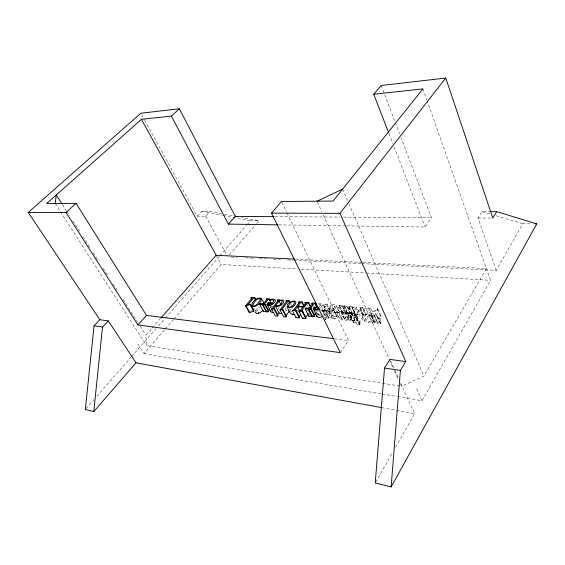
<?xml version="1.0" encoding="UTF-8"?>
<svg xmlns="http://www.w3.org/2000/svg" width="565" height="565" viewBox="0 0 565 565"><rect width="100%" height="100%" fill="white"/><g stroke="black" fill="none" stroke-linecap="round" stroke-linejoin="round"><path stroke-width="0.42" stroke-dasharray="2.83 2.12" d="M377.83 308.85L381.234 316.471L380.21 323.109L380.965 323.145L377.519 315.496L376.763 315.461L377.83 308.85L377.152 308.787L368.747 315.228L372.222 322.834L374.877 323.109L375.245 322.551L371.784 314.931L370.675 314.867L374.143 322.481L375.245 322.551M256.376 312.247L259.625 307.282M278.736 308.723L278.99 307.198M297.649 311.033L298.002 310.291M341.514 318.745C341.882 316.796 343.315 313.815 345.512 313.42L345.78 313.031L342.284 305.644L342.009 306.032C339.805 306.435 338.357 309.394 337.969 311.35L341.987 319.098L344.714 318.724L348.075 313.787L344.579 306.378L343.555 306.329L347.051 313.723L348.075 313.787M255.479 310.934L258.812 306.767M329.211 308.998L332.771 316.329C330.659 319.373 335.97 318.611 336.733 316.739L333.188 309.38L329.211 308.998L328.738 310.644L332.305 317.982M375.668 482.164L392.569 452.473M395.606 447.141L414.675 413.644L400.486 382.533M397.675 396.644L421.999 400.769L490.561 280.318L427.338 101.375M361.536 263.629L496.211 270.402L522.773 223.74L531.51 223.832M318.159 315.595L318.575 314.875L316.781 311.251M331.648 315.715L331.041 317.947L332.757 318.914A4.584 2.677 -25.4 0 0 336.33 318.159C342.531 315.729 338.718 309.02 335.9 305.277L334.24 304.683A5.382 3.1 -25.4 0 0 330.97 305.255L329.826 305.842L333.548 313.455L336.924 312.643L337.919 312.968L338.273 313.702L337.171 316.195L331.648 315.715L328.096 308.391L333.625 308.836L337.171 316.195M400.465 383.882L401.567 386.291L423.912 376.142L486.401 268.545L363.154 262.492M328.096 308.391L327.467 310.616L331.041 317.947M348.428 306.774L349.467 306.83L352.948 314.267L351.917 314.204L348.428 306.774L348.803 306.237L352.08 306.541L350.434 307.515L346.981 312.311L348.16 312.374L351.677 319.832L351.296 320.39L348.683 320.503L349.106 319.797L345.582 312.346L342.673 312.897L341.514 312.53L341.112 311.795L338.562 312.424L336.472 311.859L336.811 309.945L339.706 305.933L343.216 313.307C339.417 316.322 338.28 321.937 344.65 319.218L345.06 319.952L346.218 320.327L349.106 319.797M316.979 315.122L317.495 314.267L316.061 311.379M345.582 312.346L345.151 313.052L348.683 320.503M333.625 308.836L334.678 306.859L334.395 305.63L332.623 305.319L329.826 305.842M322.869 314.733L323.915 311.873L320.362 304.62L318.392 304.012M319.296 307.473L320.362 304.62M496.211 270.402L478.054 217.991L482.023 211.614L489.798 211.621M284.958 310.482L285.904 308.038L284.492 307.501M287.204 309.443L285.805 311.259M370.675 314.867L376.142 310.298L375.577 314.458L374.016 315.75L377.477 323.385L380.598 323.71L380.965 323.145M377.477 323.385L379.023 322.099L379.567 317.911L374.143 322.481M372.222 322.834L380.563 316.4L381.234 316.471M380.598 323.71L377.152 316.054L377.519 315.496M343.555 306.329L343.93 305.792L347.171 306.089L350.66 313.504L349.043 314.465L346.26 318.999A1.66 0.982 -24.8 0 0 346.797 319.628L347.715 319.719A3.242 1.921 -24.7 0 0 349.46 319.26L352.948 314.267M374.877 323.109L371.41 315.489L371.784 314.931M347.171 306.089L345.547 307.049L342.729 311.576A1.667 0.975 -24.9 0 0 343.259 312.198L344.184 312.276A3.263 1.9 -24.8 0 0 345.935 311.816L349.467 306.83M360.35 324.275L359.142 324.204L355.625 316.675L356.833 316.739L360.35 324.275L359.962 324.847L357.186 324.939L363.768 315.334L360.308 307.826L359.248 307.77L362.709 315.27L363.768 315.334M340.285 352.617L348.478 340.49L286.858 212.638M346.628 225.866L425.134 227.031L431.448 217.68L401.192 138.037M359.142 324.204L364.771 316.04L366.417 315.058L362.963 307.53L359.623 307.226L359.248 307.77M362.709 315.27L363.076 314.726L359.623 307.226M357.652 321.301L358.048 320.729L356.783 320.609L353.273 313.109C357.518 309.987 358.026 304.111 352.129 307.65L355.851 315.44L357.49 314.811L358.584 315.341L355.343 320.475L352.609 320.214L349.092 312.749L348.732 313.264L352.249 320.736L354.968 321.019L353.69 322.898L354.241 322.954L357.652 321.301L354.142 313.794L354.545 313.222L353.273 313.109M355.625 316.675L361.31 308.525L362.963 307.53M356.833 316.739L356.444 317.304L353.655 317.417L360.308 307.826M352.249 320.736L352.609 320.214M343.93 305.792L350.498 319.769L353.923 314.966L355.555 313.992L352.08 306.541M353.69 322.898L350.159 315.404L351.451 313.533L348.732 313.264M351.917 314.204L352.285 313.667L348.803 306.237M356.783 320.609L360.159 315.228L356.557 307.085M347.051 313.723L347.426 313.187L350.66 313.504M345.618 313.102L347.772 312.932L348.16 312.374M344.714 318.724L338.689 305.877L339.064 305.347L342.574 312.713L342.199 313.243L343.216 313.307M349.092 312.749L351.833 312.989L355.11 307.869L354.467 307.332L352.362 307.974L352.129 307.65M320.899 310.531L322.615 310.701L326.196 318.003L324.903 319.825L329.134 317.707L325.56 310.39L324.366 310.291L327.94 317.601L329.134 317.707M325.56 310.39L322.622 311.937M327.94 317.601L331.387 312.028L327.742 304.443L326.704 303.998L323.519 305.001L327.276 312.593L328.858 311.986L329.882 312.494L326.577 317.474L323.985 317.226M324.366 310.291L327.714 305.503L327.742 304.443M320.404 309.945L322.996 310.171L326.337 305.206L325.751 304.69L323.519 305.001M292.522 308.193L292.797 307.826M344.579 306.378L341.182 311.315L339.381 311.774L337.969 311.35M316.598 312.226L317.551 311.082L318.603 310.764M250.401 311.421L251.439 310.107M290.544 309.613L291.25 308.744M270.762 307.628L271.723 306.541M137.881 344.17L144.004 353.591L164.74 329.649M165.312 328.985L173.377 319.677M173.956 319.006L221.19 264.477L296.893 268.933M229.447 254.942L256.15 224.114M256.722 223.458L258.989 220.837L241.898 217.49M324.056 315.235L325.602 312.537L325.136 311.216L323.533 310.623A5.276 3.044 -26 0 0 321.499 310.807M85.901 408.777L94.023 399.504M96.919 396.192L131.129 357.129M131.709 356.473L156.06 328.661M158.377 326.012L164.754 318.731M165.333 318.067L219.255 256.496M219.834 255.832L246.502 225.379M247.082 224.715L250.563 220.746L258.989 220.837M320.482 307.967L322.05 305.27L321.584 303.963L319.988 303.384A5.304 3.016 -26.1 0 0 317.947 303.575M399.822 386.008L146.568 345.561L145.855 335.123L151.66 328.519M152.239 327.862L160.375 318.625M144.647 120.19L197.185 216.148L205.709 216.204L210.272 211.303L221.381 213.478M197.185 216.148L201.747 211.296L210.272 211.303M333.188 309.38L330.49 311.025L328.738 310.644M350.159 315.404L354.142 313.794M332.778 310.799L335.61 308.469L336.302 305.863M355.611 315.108L358.274 314.091L360.018 314.564M327.064 312.268L329.642 311.287L331.281 311.739M272.019 306.35L272.711 306.237M321.951 311.244L323.915 311.873M274.908 216.656L339.989 217.087M343.506 217.108L431.448 217.68M478.054 217.991L491.924 218.076M285.254 306.936L285.947 306.943M278.7 224.849L345.745 225.852M295.368 259.166L362.271 262.45M231.262 257.089L237.427 257.4M245.344 257.795L253.268 258.191M259.434 258.502L266.475 258.855M273.517 259.208L280.558 259.561M287.599 259.921L292.882 260.183M293.758 260.225L360.654 263.587M338.689 305.877L339.706 305.933M350.498 319.769L351.677 319.832M301.293 269.187L365.562 272.966M366.438 273.022L490.561 280.318M317.495 314.267L319.797 314.465M339.064 305.347L342.284 305.644M368.747 315.228L371.41 315.489M374.016 315.75L377.152 316.054M342.574 312.713L345.78 313.031M352.285 313.667L355.555 313.992M363.076 314.726L366.417 315.058M318.575 314.875L320.892 315.108M332.771 316.329L336.733 316.739M323.625 317.735L326.196 318.003M334.487 338.76L348.478 340.49M144.004 353.591L381.17 393.84M382.039 393.989L396.807 396.496M381.686 407.626L414.675 413.644M201.747 211.296L222.299 215.272M223.161 215.442L250.563 220.746M224.799 214.149L233.345 215.816M482.023 211.614L490.342 214.086M496.162 215.816L522.773 223.74M369.157 308.921L368.726 308.518C365.746 307.6 362.836 310.997 362.871 313.752L366.572 321.662C368.041 322.601 369.913 321.605 370.993 320.51C375.111 317.149 370.294 312.502 369.157 308.921C369.68 311.824 366 315.503 363.09 314.098L362.871 313.752M372.596 316.492L372.166 316.082C369.192 315.129 366.29 318.568 366.353 321.308M370.838 309.041C369.072 306.823 365.626 307.96 363.648 309.323A5.904 3.496 -23.7 0 0 361.339 312.064C361.727 316.139 363.945 324.282 369.616 322.255C376.968 319.903 374.171 314.345 370.838 309.041C371.537 313.3 364.333 316.993 361.374 313.681M374.27 316.619C372.526 314.394 369.079 315.489 367.109 316.859A5.876 3.531 -23.6 0 0 364.813 319.599L364.856 321.231M327.467 310.616L329.19 311.569A4.612 2.655 -25.4 0 0 332.778 310.799M339.819 313.215L337.757 312.021A5.353 3.129 -25.4 0 0 334.494 312.572L333.548 313.455M55.186 203.534L59.947 210.936M60.42 211.677L146.568 345.561M62.475 204.601L66.267 210.533M66.741 211.275L69.587 215.724M72.899 220.915L79.531 231.297M82.85 236.488L89.955 247.611M93.267 252.802L98.48 260.959M103.218 268.375L107.957 275.791M113.162 283.948L116.955 289.88M123.114 299.521L137.323 321.775M140.169 326.224L145.855 335.123M216.134 255.274L221.19 264.477M141.688 114.773L144.223 119.42M254.766 309.62L255.592 311.146M205.709 216.204L227.328 256.143M269.816 306.484L270.628 308.024M270.36 306.279L271.172 307.819M289.69 308.949L292.239 313.9M290.791 303.913L291.596 305.481M307.445 310.051L308.525 312.205M308.886 312.925L309.973 315.086M307.141 305.008L307.861 306.442M315.567 311.428L317.361 315.051M324.706 318.42L325.426 319.875M322.996 310.171L326.577 317.474M323.724 305.319L327.276 312.593M321.965 304.542L328.738 318.272M326.217 304.846L329.755 312.134M281.886 202.312L286.476 211.84M334.649 305.94L338.174 313.285M336.472 311.859L340.024 319.246M342.793 311.845L346.331 319.274M341.112 311.795L344.65 319.218M341.218 312.205L344.756 319.628M345.935 311.816L349.46 319.26M342.009 306.032L345.512 313.42M347.772 312.932L351.296 320.39M351.833 312.989L355.343 320.475M353.655 317.417L357.186 324.939M351.451 313.533L354.968 321.019M346.896 306.477L350.392 313.9M350.717 315.461L354.241 322.954M351.804 306.929L355.286 314.38M354.545 313.222L359.962 324.847M352.362 307.974L355.851 315.44M354.968 307.494L358.443 314.966M362.695 307.932L366.141 315.454M390.662 361L398.664 378.55M317.424 202.002L321.81 211.614M323.272 214.82L389.123 359.043M389.49 359.849L393.148 367.857M394.61 371.064L398.269 379.08M374.291 315.341L377.745 322.975M376.763 315.461L380.21 323.109M377.152 308.787L380.563 316.4M416.624 388.692L421.999 400.769M342.623 189.155L347.553 200.49M348.958 203.725L423.912 376.142M388.967 133.566L392.774 143.404M394.038 146.688L425.134 227.031M381.234 85.492L399.639 133.933M422.931 88.896L427.048 100.542M292.084 313.158L292.084 313.582M290.919 312.014A5.445 3.065 -27.1 0 1 291.427 311.167"/><path stroke-width="0.85" d="M251.778 299.351L250.966 297.847L252.11 297.903L245.62 305.926L249.356 312.742L253.777 310.948L250.069 304.118L247.71 304.881L253.254 298.299L254.751 297.635L255.973 299.909M253.77 311.322L250.069 304.118M391.135 486.952L400.401 370.414L405.769 361.572L339.925 213.337L445.75 78.048L492.793 218.083L496.706 211.628L536.75 223.888L391.135 486.952L375.238 482.927L384.518 368.105L389.935 359.404L405.769 361.572M136.01 362.822L108.296 320.885L99.8 319.719L94.044 325.843L85.322 409.434L93.776 411.581L136.01 362.822L381.686 407.626M93.776 411.581L102.526 327.079L108.296 320.885M55.186 203.534L56.316 194.953L62.002 203.859M270.91 310.376L270.699 311.647L272.153 312.544A4.315 2.373 -28 0 0 273.192 312.53M308.998 315.553L308.857 316.181L309.451 316.464L312.12 315.835M263.544 310.814C262.859 312.36 265.762 311.47 266.39 311.068M314.988 307.635C312.833 310.63 318.102 309.825 318.858 308.003L314.988 307.635L316.068 309.804M268.728 303.2C266.496 306.025 271.518 305.255 272.245 303.539L268.728 303.2L269.95 305.51M316.033 304.62L315.319 303.172L313.985 303.871L310.22 308.73L311.315 308.801L314.917 316.019L314.536 316.541L312.085 316.661L308.469 309.451L309.323 308.179L307.579 309.006L305.46 309.182C304.274 308.215 307.643 307.092 306.724 308.61L309.867 307.431L312.841 303.462L311.873 303.412L312.586 304.853M269.35 298.97L267.817 299.874L264.272 304.253L265.268 304.316L268.954 311.23L268.566 311.732L266.306 311.852L262.612 304.945L263.488 303.737L260.945 304.754L259.66 304.267L260.649 303.433L261.298 303.652L261.065 304.154L261.652 304.118L264.039 303.024L267.054 299.252L266.164 299.203L266.553 298.716L269.35 298.97L270.162 300.509M314.486 315.122L315.75 313.384M299.189 303.638L298.468 302.219L299.556 302.261L294.068 309.451L292.282 310.425L295.94 317.544L299.224 317.897L299.634 317.339L295.989 310.199L294.895 310.15L297.607 306.597L302.861 307.106L300.594 310.107L298.8 311.089L302.452 318.25L305.771 318.603L306.181 318.046L302.543 310.863L301.442 310.807L306.929 303.532L308.702 302.572L310.849 306.873M308.469 309.451L310.927 309.323L311.315 308.801M305.799 317.064L308.306 313.646M311.873 303.412L312.254 302.897L315.319 303.172M302.452 318.25L303.243 317.82M298.8 311.089L302.127 311.421L302.543 310.863M299.266 316.372L300.735 314.387M305.686 304.245L304.973 302.819L305.382 302.268L308.702 302.572M295.94 317.544L296.251 317.127M279.032 301.145L275.791 305.34L276.257 305.729C278.955 306.576 282.641 303.44 282.105 300.771L280.869 300.509L279.032 301.145L281.052 305.022M298.708 307.522L297.981 306.096L300.396 302.925L302.155 301.971L304.309 306.244M292.282 310.425L295.566 310.757L295.989 310.199M298.468 302.219L298.878 301.675L302.155 301.971M289.562 310.912L285.459 316.28M289.188 300.785L286.293 300.524L285.911 301.025L286.829 301.067L279.979 309.924L283.665 316.965L286.109 316.866L286.504 316.344L282.832 309.288L281.78 309.232L287.889 301.463L289.188 300.785L289.993 302.353M277.726 314.585L279.018 312.89L275.353 305.905L273.382 308.391L274.413 308.441L278.1 315.44L277.705 315.955L275.31 316.061L271.61 309.076L278.474 300.298L277.45 300.255L278.255 301.802M279.979 309.924L282.429 309.811L282.832 309.288M271.61 309.076L274.011 308.956L274.413 308.441M269.689 309.006L267.951 311.167M277.45 300.255L277.846 299.747L279.837 299.93L279.449 300.573L282.331 299.951L283.863 300.983C283.764 303.567 281.151 305.319 278.933 306.145A4.598 2.514 -27.6 0 1 275.925 306.209L275.353 305.905M262.612 304.945L264.879 304.81L265.268 304.316M252.915 309.825L253.904 308.575M250.966 297.847L251.383 297.324L254.751 297.635M99.8 319.719L28.25 212.419L66.034 212.532L137.959 324.939L340.285 352.617L271.511 213.139L281.497 201.514L333.096 201.055L422.931 88.896L373.733 94.214L388.649 132.747M373.733 94.214L381.234 85.492L445.75 78.048M160.954 317.961L216.134 255.274L294.485 259.123M137.959 324.939L146.505 315.418L333.611 338.647M146.505 315.418L76.063 203.351L46.577 203.612L141.455 119.314L171.379 116.079L228.422 224.107L235.33 216.402L274.025 216.656M262.76 310.51C261.418 312.297 255.945 315.602 255.196 311.873M66.034 212.532L76.063 203.351M171.379 116.079L179.352 108.784L235.33 216.402M28.25 212.419L140.84 113.226L179.352 108.784M323.102 316.012L322.008 316.668A4.52 2.606 -26.1 0 1 318.505 317.417L316.852 316.464L313.187 308.624L313.907 307.042L318.526 307.409M319.522 308.744L318.42 309.401A4.541 2.585 -26.1 0 1 314.903 310.164L313.25 309.232M317.255 307.706L315.658 304.528L316.781 303.949M258.247 312.904L258.876 312.593M317.057 201.197L342.623 189.155M316.612 304.45L315.658 304.528M245.62 305.926L250.055 304.493M310.962 315.779L311.746 315.553M294.845 314.43C289.902 316.386 287.288 308.292 287.281 304.959A5.481 3.037 -27.1 0 1 289.598 302.43L292.974 301.039L294.895 301.202L295.919 302.134C296.095 305.842 289.817 309.514 287.133 306.456M489.798 211.621L496.706 211.628M271.511 213.139L339.925 213.337M535.006 223.874L536.75 223.888M228.422 224.107L277.818 224.842M304.973 302.819L306.068 302.861L303.278 306.555L297.981 306.096M94.044 325.843L102.526 327.079M384.518 368.105L400.401 370.414M235.061 216.155L237.625 216.656M279.018 312.89L279.597 313.208A4.569 2.535 -27.6 0 0 281.462 313.398M261.652 298.821L261.369 298.377C257.11 296.526 250.613 302.367 252.018 306.399C256.39 307.53 261.03 302.911 261.652 298.821L264.088 303.398M267.019 304.719L268.467 305.594A4.336 2.352 -28 0 0 271.744 304.86L274.498 302.678L275.374 300.933L275.042 299.697L273.622 299.153A5.064 2.747 -27.9 0 0 270.635 299.704L269.703 300.524L272.111 299.754L273.87 300.326L272.69 303.031L267.775 302.642L266.998 304.139L270.699 311.647M141.455 119.314L216.134 255.274M246.072 305.976L249.808 312.784M254.441 298.023L255.663 300.298M259.674 304.521L263.368 311.407M263.007 304.98L266.701 311.887M264.879 304.81L268.566 311.732M269.067 299.33L271.094 303.172M274.011 308.956L277.705 315.955M282.429 309.811L286.109 316.866M288.906 301.152L289.711 302.72M295.566 310.757L299.224 317.897M297.607 306.597L299.782 310.877M299.111 310.665L299.846 312.099M302.127 311.421L305.771 318.603M301.851 302.381L304.005 306.661M305.234 308.998L308.857 316.181M308.907 309.493L312.516 316.704M308.398 302.981L310.538 307.282M310.927 309.323L314.536 316.541M315.044 303.553L317.177 307.883M316.781 315.856L316.852 316.464M294.535 302.558C293.948 304.93 291.222 308.017 288.595 306.823L288.44 306.513C288.772 304.034 291.356 300.905 294.125 301.668L294.535 302.558M260.38 299.196C259.095 302.084 256.581 306.392 252.943 306.089L252.696 305.813C253.508 302.734 256.404 298.264 260.055 298.497L260.38 299.196"/></g></svg>
